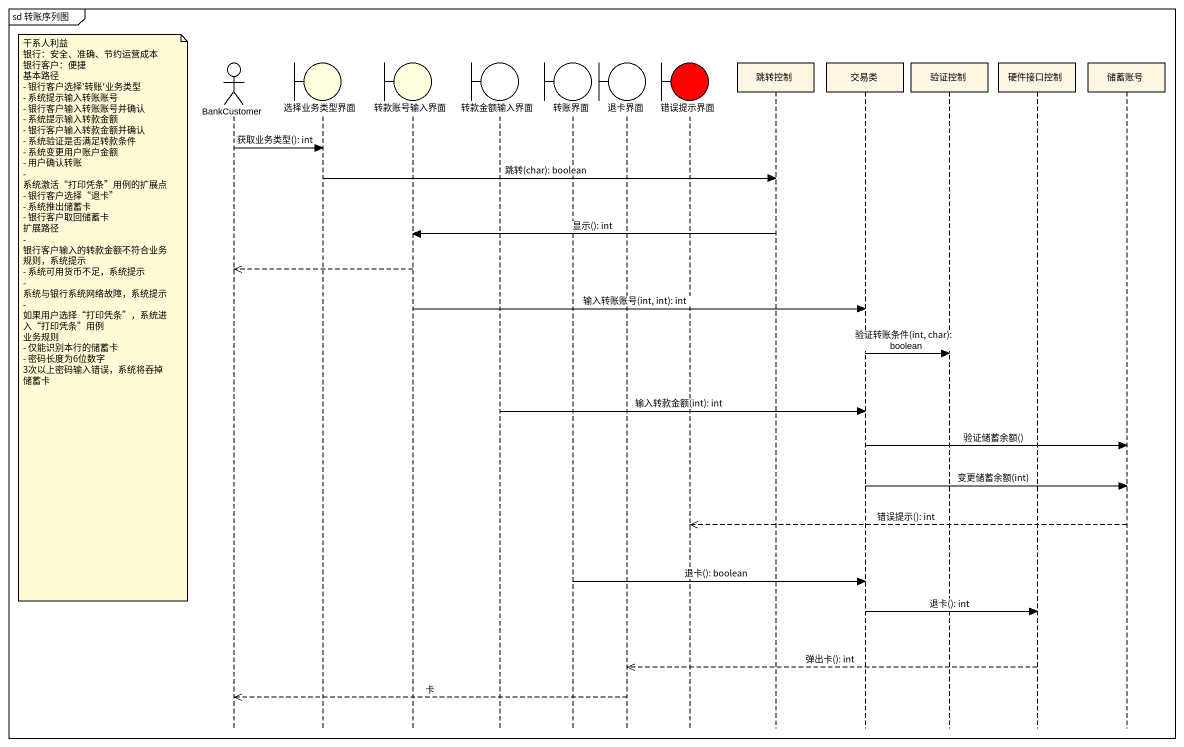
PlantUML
@startuml
mainframe sd 转账序列图
hide footbox
actor BankCustomer
boundary 选择业务类型界面 #FFFFE0
boundary 转款账号输入界面 #FFFFE0
boundary 转款金额输入界面
boundary 转账界面
boundary 退卡界面
boundary 错误提示界面 #FF0000
participant 跳转控制
participant 交易类
participant 验证控制
participant 硬件接口控制
participant 储蓄账号

BankCustomer -> 选择业务类型界面 : 获取业务类型(): int
选择业务类型界面 -> 跳转控制 : 跳转(char): boolean
跳转控制 -> 转款账号输入界面 : 显示(): int
转款账号输入界面 -->> BankCustomer
转款账号输入界面 -> 交易类 : 输入转账账号(int, int): int
note left of BankCustomer
  干系人利益
  银行：安全、准确、节约运营成本
  银行客户：便捷
  基本路径
  - 银行客户选择'转账'业务类型
  - 系统提示输入转账账号
  - 银行客户输入转账账号并确认
  - 系统提示输入转款金额
  - 银行客户输入转款金额并确认
  - 系统验证是否满足转款条件
  - 系统变更用户账户金额
  - 用户确认转账
  - 系统激活“打印凭条”用例的扩展点
  - 银行客户选择“退卡”
  - 系统推出储蓄卡
  - 银行客户取回储蓄卡
  扩展路径
  - 银行客户输入的转款金额不符合业务规则，系统提示
  - 系统可用货币不足，系统提示
  - 系统与银行系统网络故障，系统提示
  - 如果用户选择“打印凭条”，系统进入“打印凭条”用例
  业务规则
  - 仅能识别本行的储蓄卡
  - 密码长度为6位数字
  3次以上密码输入错误，系统将吞掉储蓄卡
end note
交易类 -> 验证控制 : 验证转账条件(int, char): boolean
转款金额输入界面 -> 交易类 : 输入转款金额(int): int
交易类 -> 储蓄账号 : 验证储蓄余额()
交易类 -> 储蓄账号 : 变更储蓄余额(int)
储蓄账号 -->> 错误提示界面 : 错误提示(): int
转账界面 -> 交易类 : 退卡(): boolean
交易类 -> 硬件接口控制 : 退卡(): int
硬件接口控制 -->> 退卡界面 : 弹出卡(): int
退卡界面 -->> BankCustomer : 卡
@enduml
